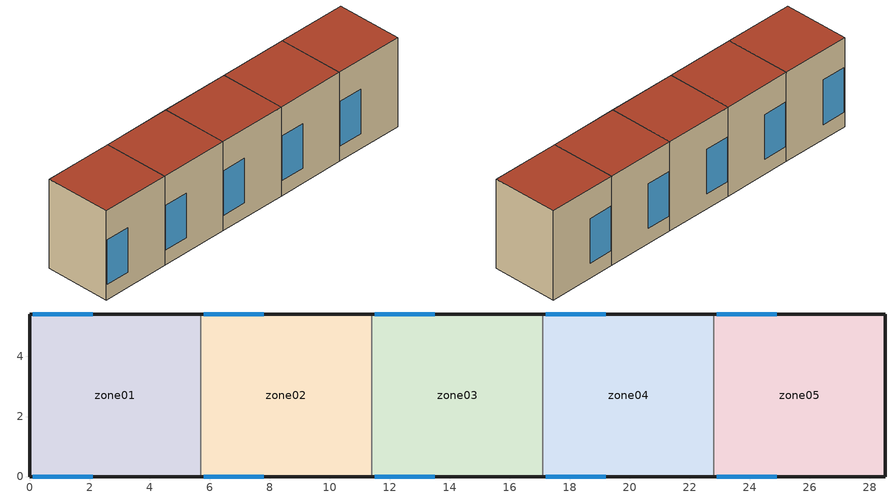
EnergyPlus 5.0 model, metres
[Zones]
zone01
 floor ground (GROUND_FLOOR): 0,0 0,5.4 5.7,5.4 5.7,0 z0
 wall outside (EXT_WALL): 5.7,5.4 0,5.4 0,0 5.7,0 z0:7.4
 wall to zone02 (ADJ_WALL): 5.7,0 5.7,5.4 z0:7.4
 window (EXT_WINDOW1): 0.1,0 2.1,0 / 2.1,5.4 0.1,5.4 z1.25:4.95
 roof outside (EXT_ROOF): 5.7,0 5.7,5.4 0,5.4 0,0 z7.4
zone02
 floor ground (GROUND_FLOOR): 5.7,0 5.7,5.4 11.4,5.4 11.4,0 z0
 wall outside (EXT_WALL): 11.4,5.4 5.7,5.4 / 5.7,0 11.4,0 z0:7.4
 wall to zone03 (ADJ_WALL): 11.4,0 11.4,5.4 z0:7.4
 wall to zone01 (ADJ_WALL): 5.7,5.4 5.7,0 z0:7.4
 window (EXT_WINDOW1): 5.8,0 7.8,0 / 7.8,5.4 5.8,5.4 z1.25:4.95
 roof outside (EXT_ROOF): 11.4,0 11.4,5.4 5.7,5.4 5.7,0 z7.4
zone03
 floor ground (GROUND_FLOOR): 11.4,0 11.4,5.4 17.1,5.4 17.1,0 z0
 wall outside (EXT_WALL): 17.1,5.4 11.4,5.4 / 11.4,0 17.1,0 z0:7.4
 wall to zone04 (ADJ_WALL): 17.1,0 17.1,5.4 z0:7.4
 wall to zone02 (ADJ_WALL): 11.4,5.4 11.4,0 z0:7.4
 window (EXT_WINDOW1): 11.5,0 13.5,0 / 13.5,5.4 11.5,5.4 z1.25:4.95
 roof outside (EXT_ROOF): 17.1,0 17.1,5.4 11.4,5.4 11.4,0 z7.4
zone04
 floor ground (GROUND_FLOOR): 17.1,0 17.1,5.4 22.8,5.4 22.8,0 z0
 wall outside (EXT_WALL): 22.8,5.4 17.1,5.4 / 17.1,0 22.8,0 z0:7.4
 wall to zone05 (ADJ_WALL): 22.8,0 22.8,5.4 z0:7.4
 wall to zone03 (ADJ_WALL): 17.1,5.4 17.1,0 z0:7.4
 window (EXT_WINDOW1): 17.2,0 19.2,0 / 19.2,5.4 17.2,5.4 z1.25:4.95
 roof outside (EXT_ROOF): 22.8,0 22.8,5.4 17.1,5.4 17.1,0 z7.4
zone05
 floor ground (GROUND_FLOOR): 22.8,0 22.8,5.4 28.5,5.4 28.5,0 z0
 wall outside (EXT_WALL): 22.8,0 28.5,0 28.5,5.4 22.8,5.4 z0:7.4
 wall to zone04 (ADJ_WALL): 22.8,5.4 22.8,0 z0:7.4
 window (EXT_WINDOW1): 22.9,0 24.9,0 / 24.9,5.4 22.9,5.4 z1.25:4.95
 roof outside (EXT_ROOF): 28.5,0 28.5,5.4 22.8,5.4 22.8,0 z7.4
[Building]
zone03: North Axis {deg}=0; Terrain=City; Loads Convergence Tolerance Value=0; Temperature Convergence Tolerance Value {deltaC}=0; Solar Distribution=FullInteriorAndExterior; Maximum Number of Warmup Days=0
[Site:Location]
not used: Latitude {deg}=0; Longitude {deg}=0; Time Zone {hr}=0; Elevation {m}=0
[Construction]
GROUND_FLOOR; EXT_WALL; EXT_ROOF; ADJ_WALL; EXT_WINDOW1: 
[WindowProperty:ShadingControl]
ESHADE=0; ISHADE=INPUT 1*MAX_ISHADE : SHADECNTRL=ISHADE_INTERNAL
[SurfaceProperty:OtherSideCoefficients]
BOUNDARY=IDENTICAL; BOUNDARY=INPUT 1*TBOUNDARY; BOUNDARY=INPUT 1*TBOUNDARY_2; BOUNDARY=INPUT 1*TBOUNDARY_3; BOUNDARY=INPUT 1*TGROUND; BOUNDARY=20; BOUNDARY=15
[Zone]
zone01; zone02; zone03; zone04; zone05: 0, 0, 0, 0, , 1
